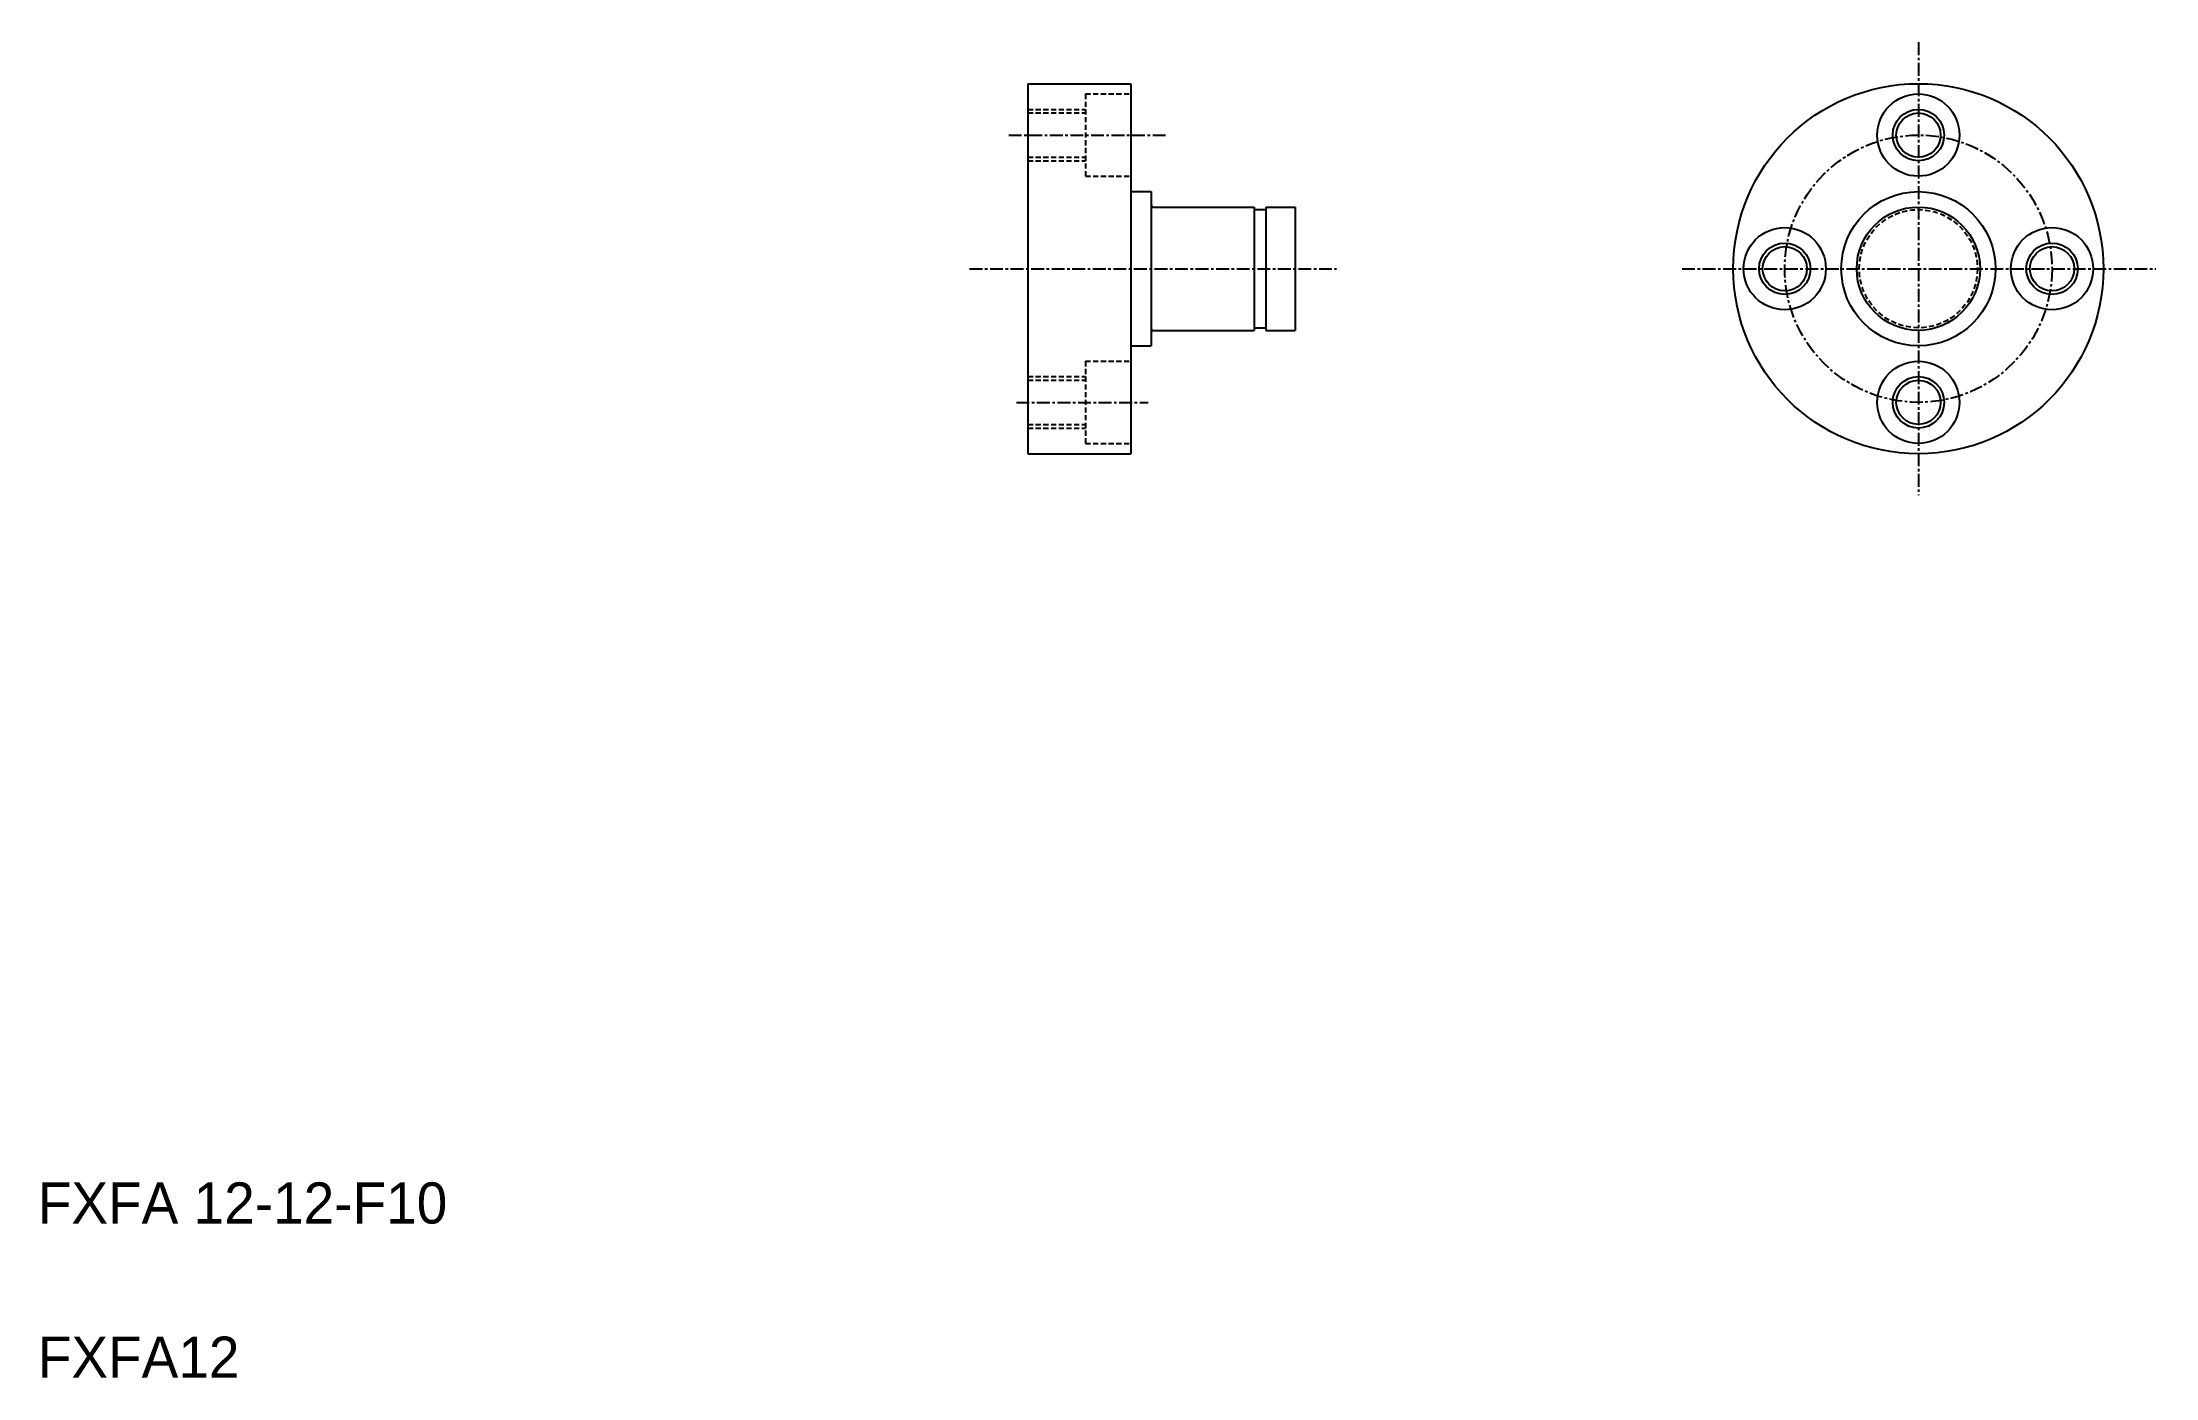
# Model space of a CAD drawing. Extents: x 36 to 241, y 127 to 257.
import ezdxf

# ---------------------------------------------------------------- set-up
doc = ezdxf.new("R2010")
doc.units = 0
doc.linetypes.add('CENTER', pattern=[2, 1.25, -0.25, 0.25, -0.25])
doc.linetypes.add('DASHED', pattern=[0.75, 0.5, -0.25])
doc.layers.get('0').update_dxf_attribs({"linetype": 'CONTINUOUS'})
doc.layers.add('CENTER', color=1, linetype='CENTER')

msp = doc.modelspace()

# ---------------------------------------------------------------- linework, layer by layer
at = {"color": 7, "linetype": 'CONTINUOUS'}
for p, q in [((131.42, 253.03), (131.42, 217.03)), ((131.42, 253.03), (141.42, 253.03)), ((141.42, 253.03), (141.42, 217.03)), ((141.42, 242.53), (143.42, 242.53)), ((143.42, 242.53), (143.42, 227.53)), ((143.62, 241.03), (153.42, 241.03)), ((153.42, 241.03), (153.42, 229.03)), ((153.42, 240.78), (154.57, 240.78)), ((154.57, 241.03), (154.57, 229.03)), ((154.57, 241.03), (157.42, 241.03)), ((157.42, 241.03), (157.42, 229.03)), ((141.42, 235.03), (141.42, 235.03)), ((143.62, 229.03), (153.42, 229.03)), ((153.42, 229.28), (154.57, 229.28)), ((154.57, 229.03), (157.42, 229.03)), ((141.42, 227.53), (143.42, 227.53)), ((131.42, 217.03), (141.42, 217.03))]:
    msp.add_line(p, q, dxfattribs=at)
at = {"color": 3, "linetype": 'DASHED'}
for p, q in [((137.02, 252.03), (141.42, 252.03)), ((137.02, 252.03), (137.02, 244.03)), ((131.42, 250.53), (137.02, 250.53)), ((131.42, 250.18), (137.02, 250.18)), ((131.42, 245.88), (137.02, 245.88)), ((131.42, 245.53), (137.02, 245.53)), ((137.02, 244.03), (141.42, 244.03)), ((141.42, 244.03), (141.42, 244.03)), ((131.42, 224.53), (137.02, 224.53)), ((131.42, 224.18), (137.02, 224.18)), ((137.02, 226.03), (137.02, 218.03)), ((137.02, 226.03), (141.42, 226.03)), ((131.42, 219.88), (137.02, 219.88)), ((131.42, 219.53), (137.02, 219.53)), ((137.02, 218.03), (141.42, 218.03))]:
    msp.add_line(p, q, dxfattribs=at)
at = {"color": 7, "linetype": 'CONTINUOUS'}
for centre, radius in [((218.04, 235.03), 18), ((218.04, 248.03), 4), ((218.04, 248.03), 2.15), ((218.04, 235.03), 7.5), ((218.04, 235.03), 6), ((205.04, 235.03), 4), ((231.04, 235.03), 4), ((205.04, 235.03), 2.15), ((231.04, 235.03), 2.15), ((218.04, 222.03), 4), ((218.04, 222.03), 2.15)]:
    msp.add_circle(centre, radius, dxfattribs=at)
at = {"color": 3, "linetype": 'CONTINUOUS'}
for centre in [(218.04, 248.03), (205.04, 235.03), (231.04, 235.03), (218.04, 222.03)]:
    msp.add_circle(centre, 2.5, dxfattribs=at)
at = {"color": 3, "linetype": 'DASHED'}
msp.add_circle((218.04, 235.03), 5.75, dxfattribs=at)
at = {"color": 7, "linetype": 'CONTINUOUS'}
for centre, start, end in [((143.62, 241.23), 180, 270), ((143.62, 228.83), 90, 180)]:
    msp.add_arc(centre, 0.2, start, end, dxfattribs=at)
at = {"layer": 'CENTER', "color": 1, "linetype": 'CENTER'}
for p, q in [((218.04, 257.06), (218.04, 212.99)), ((129.56, 248.03), (144.79, 248.03)), ((125.74, 235.03), (161.45, 235.03)), ((195.05, 235.03), (241.13, 235.03)), ((130.3, 222.03), (143.12, 222.03))]:
    msp.add_line(p, q, dxfattribs=at)
msp.add_circle((218.04, 235.03), 13, dxfattribs=at)

# ---------------------------------------------------------------- texts
at = {"color": 7, "linetype": 'CONTINUOUS'}
for s, p in [('FXFA 12-12-F10', (35.11, 142.14)), ('FXFA12', (35.11, 127.14))]:
    msp.add_text(s, height=4, dxfattribs=at).set_placement(p)

doc.saveas('drawing.dxf')
